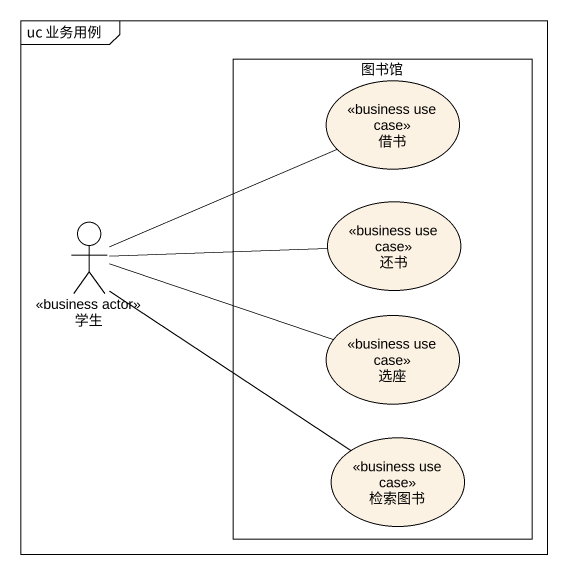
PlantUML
@startuml
mainframe uc 业务用例
rectangle 图书馆 {
  usecase 借书 <<business use case>>
  usecase 还书 <<business use case>>
  usecase 选座 <<business use case>>
  usecase 检索图书 <<business use case>>
}
actor 学生 <<business actor>>
学生 -right- 借书
学生 -right- 还书
学生 -right- 选座
学生 -- 检索图书
@enduml
